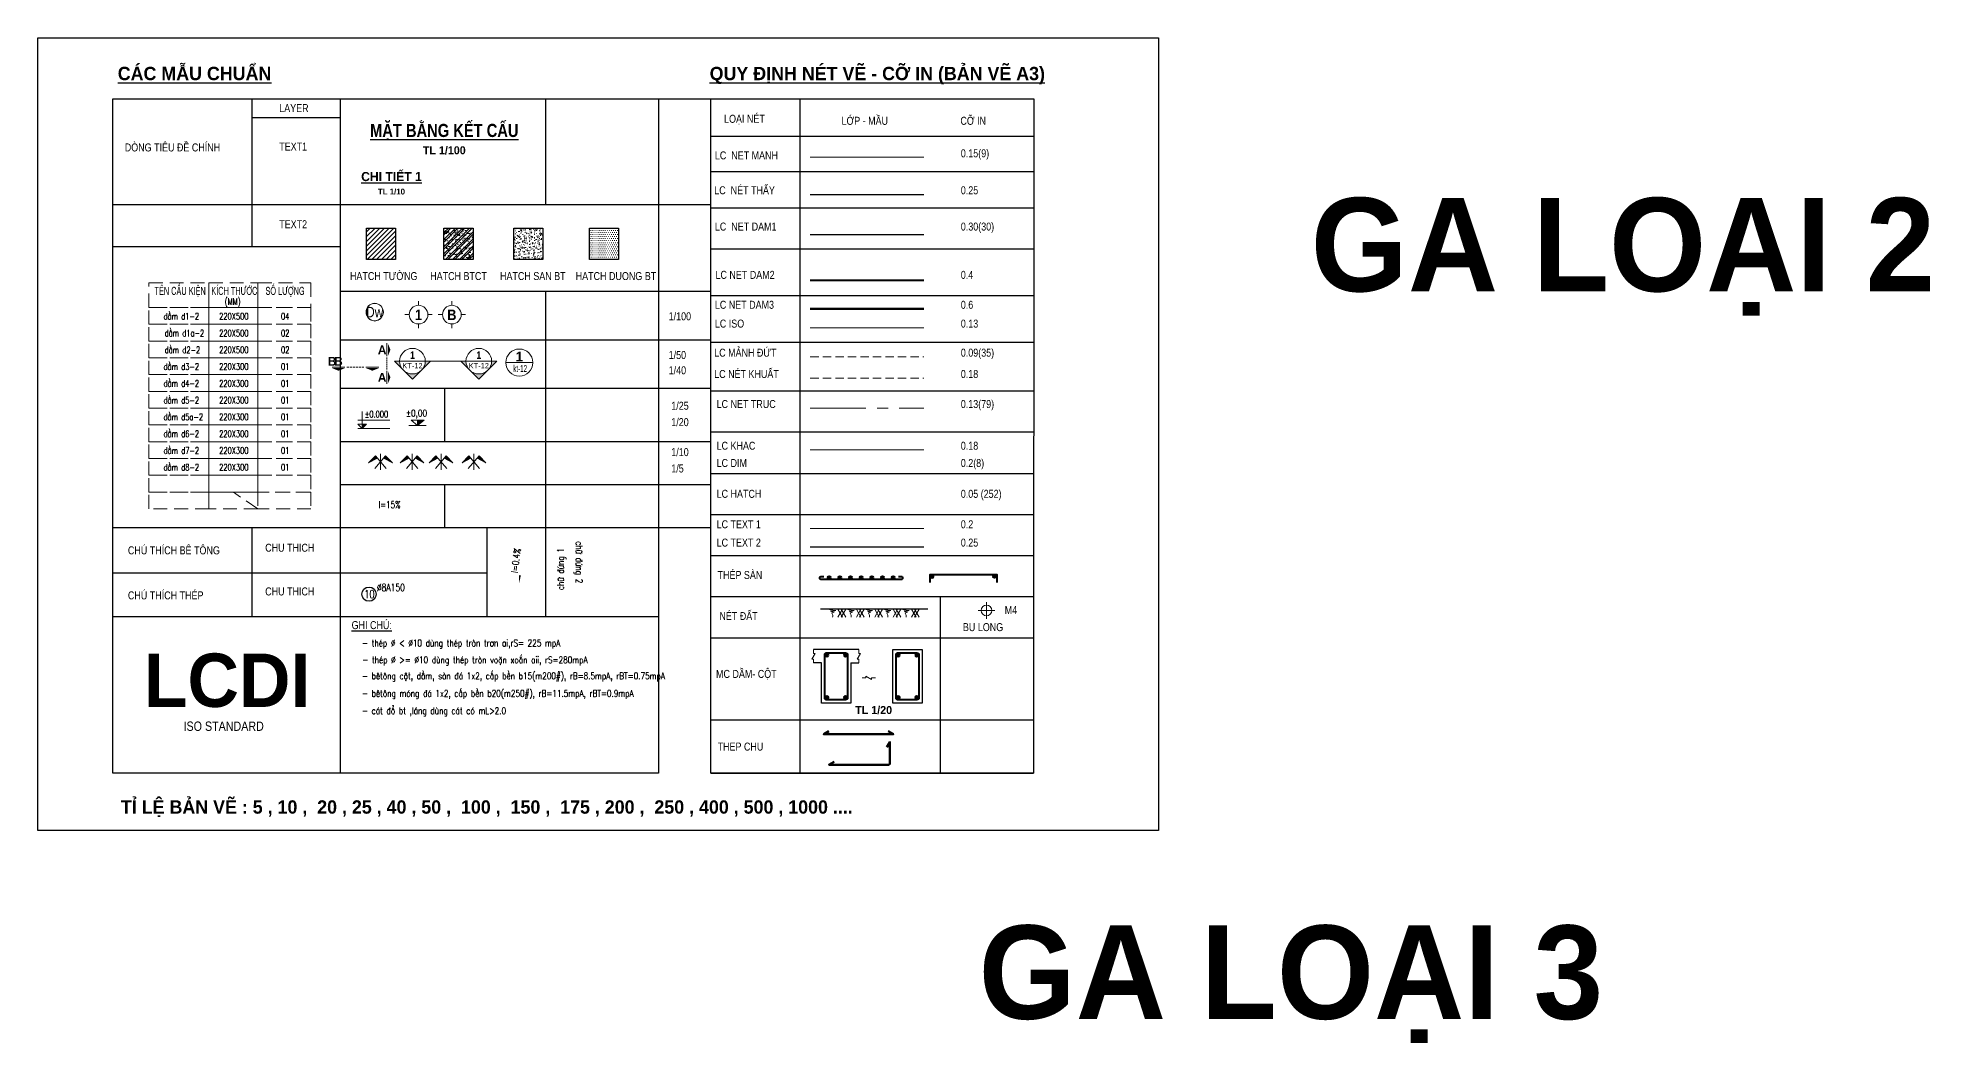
# Model space of a CAD drawing. Header units: inches. Extents: x -676 to 53517, y -16349 to 46516.
# Drawn here: x 7494 to 24517, y 15974 to 25015 of the extents above; entities that cross this region are included whole.
import ezdxf
from ezdxf.enums import TextEntityAlignment as Align

# ---------------------------------------------------------------- set-up
doc = ezdxf.new("R2010")
doc.units = ezdxf.units.IN
doc.header["$MEASUREMENT"] = 0
doc.set_wipeout_variables(frame=1)
for name, pattern in [('CENTERX2', [4, 2.5, -0.5, 0.5, -0.5]), ('DASHDOT', [1, 0.5, -0.25, 0, -0.25]), ('HIDDEN', [0.375, 0.25, -0.125])]:
    doc.linetypes.add(name, pattern=pattern)
for name, color, linetype, lineweight in [('2 - Text2', 2, 'Continuous', 20), ('KICHTHUOC', 167, 'Continuous', 15), ('LC Dim', 8, 'Continuous', 18), ('LC Hatch', 252, 'Continuous', 9), ('LC Hatch @ 1 (1)', 252, 'Continuous', 0), ('LC ISO', 153, 'Continuous', 13), ('LC Khac', 4, 'Continuous', 9), ('LC MANH DUT', 35, 'HIDDEN', 5), ('LC Net dam 1', 30, 'Continuous', 30), ('LC Net dam2', 6, 'Continuous', 40), ('LC Net dam3', 1, 'Continuous', 60), ('LC Net khuat', 4, 'HIDDEN', 13), ('LC Net manh', 9, 'Continuous', 5), ('LC Net thay', 7, 'Continuous', 25), ('LC Net truc', 79, 'DASHDOT', 13), ('LC Text1', 3, 'Continuous', 20), ('LC Text2', 7, 'Continuous', 25), ('TEXT', 7, 'Continuous', 20), ('v-KICHTHUOC', 8, 'Continuous', 18), ('v-TEXT', 7, 'Continuous', 20)]:
    doc.layers.add(name, color=color, linetype=linetype, lineweight=lineweight)
doc.styles.add('Arial', font='arial.ttf', dxfattribs={"width": 0.8})
doc.styles.add('Brief text', font='')
doc.styles.add('EG 1', font='')
doc.styles.add('General text 2', font='arial.ttf')
doc.styles.add('LC 1', font='')
doc.styles.add('LC 2', font='', dxfattribs={"width": 0.7})
doc.styles.add('LC 3', font='vnsimli.shx', dxfattribs={"width": 0.75})
doc.styles.add('LC3', font='', dxfattribs={"width": 0.8})
doc.styles.add('T1', font='Vnsimli.shx', dxfattribs={"width": 0.8})
doc.styles.add('T2', font='', dxfattribs={"width": 0.8})
doc.styles.add('text', font='hoatbif.shx', dxfattribs={"width": 0.7})
doc.styles.add('text1', font='', dxfattribs={"width": 0.7, "height": 300})
doc.styles.get('Brief text').set_extended_font_data('.VnHelvetInsH', bold=True)
doc.styles.get('EG 1').set_extended_font_data('.VnAvantH', bold=True)
doc.styles.get('LC 1').set_extended_font_data('.VnAvantH', bold=True)
doc.styles.get('LC 2').set_extended_font_data('.VnArial NarrowH')
doc.styles.get('LC3').set_extended_font_data('.VnArialH', bold=True)
doc.styles.get('T2').set_extended_font_data('.VnArialH')
doc.styles.get('text1').set_extended_font_data('.VnHelvetInsH', bold=True)

# ---------------------------------------------------------------- blocks, each defined once
blk = doc.blocks.new('DXicon')
at = {"layer": 'LC Hatch', "ltscale": 50}
for points in [[(-1.15, 4.39), (-1.9, 5.26), (-4.45, 2.69)], [(4.45, 2.69), (1.9, 5.26), (1.15, 4.39)]]:
    blk.add_hatch(color=252, dxfattribs=at).paths.add_polyline_path(points)
at = {"layer": 'LC Net manh', "color": 8, "ltscale": 50}
for p, q in [((-1.9, 5.26), (-4.45, 2.69)), ((-4.45, 2.69), (-1.15, 4.39)), ((-2.13, 0.57), (1.9, 5.26)), ((2.13, 0.57), (-1.9, 5.26)), ((0, 0.04), (0, 6.04)), ((4.45, 2.69), (1.15, 4.39)), ((1.9, 5.26), (4.45, 2.69))]:
    blk.add_line(p, q, dxfattribs=at)
blk = doc.blocks.new('thep tron 2')
at = {"layer": 'LC Net dam2'}
for p, q in [((-0.5, 0.5), (0.5, 0.5)), ((0.35, 0.85), (-0.35, 0.15)), ((-0.35, 0.85), (0.35, 0.15)), ((0, 1), (0, 0))]:
    blk.add_line(p, q, dxfattribs=at)
blk.add_circle((0, 0.5), 0.5, dxfattribs=at)
blk = doc.blocks.new('theptron1')
at = {"layer": 'LC Net dam3'}
for p, q in [((-0.5, 0), (0.5, 0)), ((-0.35, 0.35), (0.35, -0.35)), ((0.35, 0.35), (-0.35, -0.35)), ((0, 0.5), (0, -0.5))]:
    blk.add_line(p, q, dxfattribs=at)
blk.add_circle((0, 0), 0.5, dxfattribs=at)
blk = doc.blocks.new('mat dat')
at = {"layer": 'LC Net manh'}
for p, q in [((2, 0), (3.73, -3)), ((3.73, 0), (2, -3)), ((3.15, 0), (4.88, -3)), ((4.88, 0), (3.15, -3))]:
    blk.add_line(p, q, dxfattribs=at)
blk.add_spline([(0, 0), (-1.21, -0.12), (1.21, -0.52), (-0.75, -0.75), (0.58, -1.1), (-0.23, -1.33), (0.06, -2.19), (0, -3)], degree=3, dxfattribs=at)
blk = doc.blocks.new('TTRUC')
at = {"layer": 'LC ISO'}
for p, q in [((-6.9, 0), (-10.1, 0)), ((0, 6.9), (0, 10.1)), ((6.9, 0), (10.1, 0)), ((0, -6.9), (0, -10.1))]:
    blk.add_line(p, q, dxfattribs=at)
at = {"layer": 'LC Net manh'}
blk.add_circle((0, 0), 6.95, dxfattribs=at)
blk = doc.blocks.new('TIEUDE1')
at = {"layer": '2 - Text2', "color": 7, "style": 'EG 1'}
blk.add_attdef('TIªU§Ò', text='', height=5, dxfattribs=at).set_placement((0, 0), align=Align.BOTTOM_CENTER)
blk.add_attdef('TL', text='', height=3, dxfattribs=at).set_placement((0, -2), align=Align.TOP_CENTER)
blk = doc.blocks.new('TIEUDE2')
at = {"layer": 'LC Text2', "color": 7, "style": 'LC 1'}
blk.add_attdef('%%UTIªU§Ò', text='', height=3.5, dxfattribs=at).set_placement((0, 0), align=Align.BOTTOM_CENTER)
blk.add_attdef('TL', text='', height=2.2, dxfattribs=at).set_placement((0, -1.8), align=Align.TOP_CENTER)
blk = doc.blocks.new('trich CT')
at = {"layer": 'LC ISO'}
blk.add_line((-500, 0), (500, 0), dxfattribs=at)
blk.add_circle((0, 0), 500, dxfattribs=at)
at = {"layer": 'LC Text1', "style": 'text1'}
blk.add_attdef('T', text='', height=350, dxfattribs=at).set_placement((0, 223), align=Align.MIDDLE_CENTER)
at = {"layer": 'LC Text1', "linetype": 'ByBlock', "style": 'text', "width": 0.7}
blk.add_attdef('KT', text='', height=250, dxfattribs=at).set_placement((0, -217), align=Align.MIDDLE_CENTER)
blk = doc.blocks.new('*U85')
at = {"layer": 'LC ISO'}
h = blk.add_hatch(color=256, dxfattribs=at)
h.paths.add_polyline_path([(0, -8.49), (4.24, -4.24, -0.198912), (0, -6, -0.198912), (-4.24, -4.24)])
h.paths.add_polyline_path([(8.49, 0), (6, 0, -0.198912), (4.24, -4.24)])
h.paths.add_polyline_path([(-4.24, -4.24, -0.198912), (-6, 0), (-8.49, 0)])
h = blk.add_hatch(color=256, dxfattribs=at)
h.paths.add_polyline_path([(31.08, -8.49), (35.32, -4.24, -0.198912), (31.08, -6, -0.198912), (26.84, -4.24)])
h.paths.add_polyline_path([(39.57, 0), (37.08, 0, -0.198912), (35.32, -4.24)])
h.paths.add_polyline_path([(26.84, -4.24, -0.198912), (25.08, 0), (22.59, 0)])
for p, q in [((-6, 0), (6, 0)), ((25.08, 0), (37.08, 0))]:
    blk.add_line(p, q, dxfattribs=at)
for points in [[(6, 0), (8.49, 0), (0, -8.49), (-8.49, 0), (-6, 0)], [(37.08, 0), (39.57, 0), (31.08, -8.49), (22.59, 0), (25.08, 0)]]:
    blk.add_lwpolyline(points, dxfattribs=at)
for centre in [(0, 0), (31.08, 0)]:
    blk.add_circle(centre, 6, dxfattribs=at)
at = {"layer": 'LC MANH DUT', "linetype": 'HIDDEN', "ltscale": 300}
blk.add_line((6, 0), (25.08, 0), dxfattribs=at)
at = {"layer": 'LC Text1', "style": 'Brief text', "width": 0.8, "flags": 8}
for tag, p in [('VIEW-NUMBER2', (0, 52)), ('VIEW-NUMBER1', (0, 0))]:
    blk.add_attdef(tag, text='', height=3.5, dxfattribs=at).set_placement(p, align=Align.BOTTOM_CENTER)
at = {"layer": 'LC Text1', "style": 'Arial', "width": 0.8, "flags": 8}
for tag, p in [('SHEET-NUMBER2', (0, 51.13)), ('SHEET-NUMBER1', (0, -0.87))]:
    blk.add_attdef(tag, text='', height=2.5, dxfattribs=at).set_placement(p, align=Align.TOP_CENTER)
blk = doc.blocks.new('Caodo1')
at = {"layer": 'LC Text1'}
blk.add_hatch(color=4, dxfattribs=at).paths.add_polyline_path([(0, 200), (0, 0), (243, 200)])
at = {"layer": 'LC Text1', "color": 4}
for p, q in [((324, 0), (-324, 0)), ((0, 0), (0, 200))]:
    blk.add_line(p, q, dxfattribs=at)
blk.add_lwpolyline([(-243, 200), (243, 200), (0, 0), (0, 0)], close=True, dxfattribs=at)
at = {"layer": 'LC Text1', "color": 4, "style": 'T1', "width": 0.8}
blk.add_attdef('%%P0,00', text='', height=250, dxfattribs=at).set_placement((-39, 460), align=Align.MIDDLE_CENTER)
blk = doc.blocks.new('bu lon')
at = {"layer": 'LC Khac', "color": 9}
for p, q in [((0.79, 0), (-0.79, 0)), ((0, -0.79), (0, 0.79))]:
    blk.add_line(p, q, dxfattribs=at)
at = {"layer": 'LC Khac', "color": 7}
blk.add_circle((0, 0), 0.5, dxfattribs=at)
blk = doc.blocks.new('MM')
at = {"layer": 'LC Khac', "xscale": 2.289702860291335, "yscale": 2.289702860291335, "zscale": 2.289702860291335}
blk.add_blockref('bu lon', (0, 0), dxfattribs=at)
blk = doc.blocks.new('CT')
at = {"layer": 'LC Khac'}
blk.add_hatch(color=252, dxfattribs=at).paths.add_polyline_path([(3.25, 1.6), (1.64, 1.6), (1.64, 0)])
at = {"layer": 'LC Khac', "color": 9, "ltscale": 50}
for p, q in [((12.09, 0), (0, 0)), ((0.05, 3.14), (12, 3.14))]:
    blk.add_line(p, q, dxfattribs=at)
for points in [[(1.64, 0), (0.03, 1.6), (1.64, 1.6)], [(1.64, 6.43), (1.64, 0)], [(1.64, 0), (3.25, 1.6), (1.64, 1.6)]]:
    blk.add_lwpolyline(points, dxfattribs=at)
at = {"layer": 'LC Khac', "color": 3, "style": 'LC 3', "width": 0.75}
blk.add_attdef('CT', (1.91, 3.5), '', height=2.2, dxfattribs=at)
blk = doc.blocks.new('*U66')
at = {"layer": 'Defpoints'}
blk.add_lwpolyline([(0, 4.25), (-2.5, 3.44), (-4.04, 1.31), (-4.04, -1.31), (-2.5, -3.44), (0, -4.25), (2.5, -3.44), (4.04, -1.31), (4.04, 1.31), (2.5, 3.44)], close=True, dxfattribs=at)
at = {"layer": 'LC Text1', "style": 'General text 2', "width": 0.8, "flags": 8}
blk.add_attdef('SYMBOL', text='', height=5.2, dxfattribs=at).set_placement((0, 0), align=Align.MIDDLE_CENTER)
blk.add_wipeout([(0, 4.25), (-2.5, 3.44), (-4.04, 1.31), (-4.04, -1.31), (-2.5, -3.44), (0, -4.25), (2.5, -3.44), (4.04, -1.31), (4.04, 1.31), (2.5, 3.44)]).dxf.layer = 'LC Net manh'
at = {"layer": 'LC ISO'}
blk.add_circle((0, 0), 4.25, dxfattribs=at)
blk = doc.blocks.new('matcatdoc')
at = {"layer": 'LC Khac', "color": 1, "ltscale": 2}
for p, q in [((0, 485), (0, 0)), ((0, -550), (0, -1036))]:
    blk.add_line(p, q, dxfattribs=at)
for points in [[(134, 243, 0, 471, 0), (37, 243, 275, 275, 0)], [(134, -793, 0, 471, 0), (37, -793, 275, 275, 0)]]:
    blk.add_lwpolyline(points, format="xyseb", dxfattribs=at)
at = {"layer": 'LC MANH DUT', "ltscale": 200}
blk.add_line((0, -49), (0, -506), dxfattribs=at)
at = {"ltscale": 2, "style": 'LC 1'}
for p in [(-179, 243), (-179, -793)]:
    blk.add_attdef('LC', text='', height=330, dxfattribs=at).set_placement(p, align=Align.MIDDLE_CENTER)
blk = doc.blocks.new('*U84')
at = {"layer": 'LC Khac', "color": 1, "ltscale": 2}
for p, q in [((0, 0), (-485, 0)), ((1271, 0), (785, 0))]:
    blk.add_line(p, q, dxfattribs=at)
for points in [[(-243, -134, 0, 471, 0), (-243, -37, 275, 275, 0)], [(1028, -134, 0, 471, 0), (1028, -37, 275, 275, 0)]]:
    blk.add_lwpolyline(points, format="xyseb", dxfattribs=at)
at = {"layer": 'LC MANH DUT', "ltscale": 300}
blk.add_line((66, 0), (732, 0), dxfattribs=at)
at = {"ltscale": 2, "style": 'LC 1'}
for p in [(-243, 222), (1028, 222)]:
    blk.add_attdef('LC', text='', height=330, dxfattribs=at).set_placement(p, align=Align.MIDDLE_CENTER)
blk = doc.blocks.new('DODOC1')
at = {"layer": 'KICHTHUOC'}
blk.add_lwpolyline([(-630, 0, 0, 0, 0), (762, 0, 0, 66.7, 0), (443, 0, 66.7, 66.7, 0)], format="xyseb", dxfattribs=at)
at = {"layer": 'TEXT', "style": 'T1', "width": 0.8}
blk.add_attdef('DOC', text='', height=250, dxfattribs=at).set_placement((-79, 226), align=Align.MIDDLE_CENTER)

msp = doc.modelspace()

# ---------------------------------------------------------------- hatches: boundary and pattern name
at = {"layer": 'LC Hatch', "ltscale": 3}
h = msp.add_hatch(dxfattribs=at)
h.set_pattern_fill('AR-CONC', color=256, scale=8.438942, angle=-0.00078)
h.set_pattern_definition([(49.99922, (21192.043, 3679.25), (60.5291, -5.29644), [6.3292, -69.62127]), (354.9992, (21192.04, 3679.25), (-11.70828, 63.47722), [5.06336, -55.69701]), (100.45062, (21197.087, 3678.81), (48.82086, 58.18073), [5.379, -59.16897]), (46.1834, (21192.04, 3696.13), (90.06366, -13.96928), [9.4938, -104.4319]), (96.6348, (21199.55, 3694.965), (78.87676, 82.20416), [8.0685, -88.75345]), (351.1834, (21192.04, 3696.13), (78.8767, 82.20422), [7.59505, -83.54552]), (20.99922, (21200.48, 3691.91), (50.37217, -33.97746), [6.3292, -69.62127]), (325.9992, (21200.48, 3691.91), (20.53408, 61.1947), [5.06336, -55.69701]), (71.45062, (21204.68, 3689.08), (70.90627, 27.21719), [5.379, -59.16897]), (37.49922, (21192.043, 3679.252), (1.026547, 28.092704), [0, -55.0219, 0, -56.54091, 0, -55.90799]), (7.49922, (21192.043, 3679.252), (22.20074, 33.28387), [0, -32.236757, 0, -53.75606, 0, -21.30833]), (327.49922, (21173.224, 3679.252), (45.048938, -1.904009), [0, -21.097354, 0, -65.823745, 0, -87.343046]), (317.49922, (21164.785, 3679.25), (49.214856, 8.44713), [0, -27.42656, 0, -43.71372, 0, -62.02622])])
h.paths.add_polyline_path([(12036.8, 23304.5), (11775.2, 23304.5), (11775.2, 23021.9), (12036.8, 23021.9)])
h = msp.add_hatch(dxfattribs=at)
h.set_pattern_fill('DOTS', color=256, scale=295.362957, angle=-0.00078)
h.set_pattern_definition([(359.99922, (21237.157, 3679.251), (9.230345, 18.460059), [0, -18.460185])])
h.paths.add_polyline_path([(12717.6, 23304.5), (12456, 23304.5), (12456, 23021.9), (12717.6, 23021.9)])
at = {"layer": 'LC Hatch @ 1 (1)', "ltscale": 2}
h = msp.add_hatch(dxfattribs=at)
h.set_pattern_fill('ANSI31', color=256, scale=240.0035, angle=-0.00078)
h.set_pattern_definition([(44.99922, (21237.157, 3679.25), (-21.213223, 21.213803), [])])
h.paths.add_polyline_path([(10712, 23022), (10712, 23304.5), (10450.4, 23304.5), (10450.4, 23022)])
h = msp.add_hatch(dxfattribs=at)
h.set_pattern_fill('BTCT', color=256, scale=12, angle=-0.00078)
h.set_pattern_definition([(49.9992, (10569.86, 37960.13), (86.07112, -7.53143), [9, -99]), (354.9992, (10569.86, 37960.13), (-16.6489, 90.2633), [7.2, -79.2]), (100.4506, (10577.03, 37959.5), (69.42226, 82.7318), [7.6488, -84.13705]), (46.1834, (10569.86, 37984.13), (128.06866, -19.864), [13.5, -148.5]), (96.6348, (10580.53, 37982.47), (112.1611, 116.8926), [11.4732, -126.2056]), (351.1834, (10569.86, 37984.13), (112.161, 116.8927), [10.8, -118.8]), (20.9992, (10581.86, 37978.13), (71.6282, -48.31525), [9, -99]), (325.9992, (10581.86, 37978.13), (29.19903, 87.0176), [7.2, -79.2]), (71.4506, (10587.83, 37974.1), (100.82725, 38.7023), [7.6488, -84.13705]), (37.49922, (10569.86, 37960.13), (1.45973, 39.94724), [0, -78.24, 0, -80.4, 0, -79.5]), (7.4992, (10569.86, 37960.13), (31.56899, 47.32897), [0, -45.84, 0, -76.44, 0, -30.3]), (327.49922, (10543.1, 37960.13), (64.058656, -2.70746), [0, -30, 0, -93.6, 0, -124.2]), (317.4992, (10531.1, 37960.13), (69.9825, 12.01164), [0, -39, 0, -62.16, 0, -88.2]), (44.9992, (10569.86, 37960.13), (-31.81937, 31.82024), []), (44.9992, (10591.073, 37960.13), (-31.81937, 31.82024), [])])
h.paths.add_polyline_path([(11408.8, 23304.5), (11147.2, 23304.5), (11147.2, 23022), (11408.8, 23022)])

# ---------------------------------------------------------------- linework, layer by layer
at = {"layer": 'Defpoints', "ltscale": 0.2, "elevation": 0}
msp.add_lwpolyline([(7493.9, 25015.5), (17573.9, 25015.3), (17573.8, 17887.3), (7493.8, 17887.5)], close=True, dxfattribs=at)
at = {"layer": 'LC ISO', "ltscale": 0.5}
msp.add_line((14443.1, 22407.7, 0), (15463.6, 22407.7, 0), dxfattribs=at)
at = {"layer": 'LC Khac', "ltscale": 0.5}
msp.add_line((14443.1, 21309.2, 0), (15463.6, 21309.2, 0), dxfattribs=at)
at = {"layer": 'LC MANH DUT', "ltscale": 300}
msp.add_line((14443.1, 22146.1, 0), (15463.6, 22146.1, 0), dxfattribs=at)
at = {"layer": 'LC Net dam 1'}
msp.add_line((14443.1, 23246.4, 0), (15463.6, 23246.4, 0), dxfattribs=at)
at = {"layer": 'LC Net dam2', "ltscale": 5}
msp.add_line((15463.6, 22833.5, 0), (14443.1, 22833.5, 0), dxfattribs=at)
at = {"layer": 'LC Net dam2', "elevation": 0}
msp.add_lwpolyline([(15236, 20171.6), (15260, 20171.6, -0.4142136), (15273.6, 20157.9), (15273.6, 20156.4, -0.4142136), (15260, 20142.8), (14900.6, 20142.8), (14541.3, 20142.8, -0.4142136), (14527.7, 20156.4), (14527.7, 20157.9, -0.4142136), (14541.3, 20171.6), (14565.3, 20171.6)], format="xyb", dxfattribs=at)
msp.add_lwpolyline([(15519.7, 20117.8), (15519.7, 20189.8), (16119.7, 20189.8), (16119.7, 20117.8)], dxfattribs=at)
for points in [[(14573.3, 19075.2), (14573.3, 19471.2, -0.4142136), (14585.3, 19483.2), (14765.3, 19483.2, -0.4142136), (14777.3, 19471.2), (14777.3, 19075.2, -0.4142136), (14765.3, 19063.2), (14585.3, 19063.2, -0.4142136)], [(15214.6, 19075.2), (15214.6, 19471.2, -0.4142136), (15226.6, 19483.2), (15406.6, 19483.2, -0.4142136), (15418.6, 19471.2), (15418.6, 19075.2, -0.4142136), (15406.6, 19063.2), (15226.6, 19063.2, -0.4142136)]]:
    msp.add_lwpolyline(points, format="xyb", close=True, dxfattribs=at)
at = {"layer": 'LC Net dam3', "ltscale": 0.5}
msp.add_line((14443.1, 22576.9, 0), (15463.6, 22576.9, 0), dxfattribs=at)
at = {"layer": 'LC Net dam3', "ltscale": 5, "elevation": 0}
msp.add_lwpolyline([(14610.3, 18779.9), (14563.5, 18752.9), (15191.1, 18752.9), (15144.4, 18779.9)], dxfattribs=at)
at = {"layer": 'LC Net dam3', "elevation": 0}
msp.add_lwpolyline([(15131.6, 18634.6), (15158.6, 18681.4), (15158.6, 18489.8, -0.4142136), (15146.6, 18477.8), (14609.6, 18477.8), (14656.3, 18504.8)], format="xyb", dxfattribs=at)
at = {"layer": 'LC Net khuat', "ltscale": 300}
msp.add_line((14443.1, 21954.4, 0), (15463.6, 21954.3, 0), dxfattribs=at)
at = {"layer": 'LC Net manh'}
msp.add_line((14443.1, 23942.6, 0), (15463.6, 23942.5, 0), dxfattribs=at)
at = {"layer": 'LC Net manh', "elevation": 0}
for points in [[(14471.3, 19393.2), (14471.3, 19427.6), (14457.5, 19427.6), (14485.1, 19478.8), (14471.3, 19478.8), (14471.3, 19513.2)], [(14879.3, 19393.2), (14879.3, 19427.6), (14865.5, 19427.6), (14893.1, 19478.8), (14879.3, 19478.8), (14879.3, 19513.2)], [(14908.2, 19259.8), (14942.6, 19259.8), (14942.6, 19273.6), (14993.8, 19246), (14993.8, 19259.8), (15028.2, 19259.8)]]:
    msp.add_lwpolyline(points, dxfattribs=at)
at = {"layer": 'LC Net thay'}
for p, q in [((9419.5, 24467.2, 0), (9419.5, 23140.3, 0)), ((10214.7, 24467.1, 0), (10214.6, 18403.1, 0)), ((12060.4, 24467.1, 0), (12060.4, 23516.1, 0)), ((13075.9, 24467.1, 0), (13549, 24467.1, 0)), ((14348.1, 24467.1), (14348, 18403)), ((10214.7, 24296.7, 0), (9419.5, 24296.7, 0)), ((13549, 24130.8, 0), (16452.3, 24130.7, 0)), ((13549, 23813.2, 0), (16452.3, 23813.2, 0)), ((8167, 23516.1, 0), (12060.4, 23516.1, 0)), ((8167, 23516.1, 0), (13549, 23516.1, 0)), ((14443.1, 23606.8, 0), (15463.6, 23606.8, 0)), ((13549, 23487.9, 0), (16452.3, 23487.8, 0)), ((8167, 23140.3, 0), (10214.7, 23140.2, 0)), ((13549, 23117, 0), (16452.2, 23117, 0)), ((10214.7, 22736.7, 0), (13549, 22736.7, 0)), ((12060.3, 22736.7, 0), (12060.3, 19812, 0)), ((13549, 22697.2, 0), (16452.2, 22697.1, 0)), ((10214.7, 22300.6, 0), (13549, 22300.5, 0)), ((13549, 22277.3, 0), (16452.2, 22277.3, 0)), ((10214.7, 21864.4, 0), (13549, 21864.3, 0)), ((11152.5, 21864.4, 0), (11152.5, 21386.4, 0)), ((13549, 21841.2, 0), (16452.2, 21841.1, 0)), ((13549, 21472.1, 0), (16452.2, 21472.1, 0)), ((10214.7, 21386.4, 0), (13549, 21386.4, 0)), ((10214.7, 20997.6, 0), (12060.3, 20997.6, 0)), ((10214.7, 20997.6, 0), (13549, 20997.6, 0)), ((11152.5, 20997.6, 0), (11152.5, 20611, 0)), ((13549, 21097, 0), (16452.2, 21096.9, 0)), ((8167, 20611, 0), (13549, 20610.9, 0)), ((9419.4, 20611, 0), (9419.4, 19812, 0)), ((11534.9, 19812, 0), (11534.9, 20610.9, 0)), ((13549, 20727.9, 0), (16452.2, 20727.9, 0)), ((14443.1, 20438.2, 0), (15463.6, 20438.2, 0)), ((13549, 20358.9, 0), (16452.2, 20358.8, 0)), ((8167, 20205.1, 0), (11534.9, 20205.1, 0)), ((13549, 19989.8, 0), (16452.2, 19989.8, 0)), ((15611.2, 19989.8, 0), (15611.1, 18403, 0)), ((8167, 19812.1, 0), (13075.9, 19812, 0)), ((8167, 19812.1, 0), (13075.9, 19812, 0)), ((15499.4, 19876.3, 0), (14534.6, 19876.3, 0)), ((13548.9, 19620.8, 0), (16452.2, 19620.7, 0)), ((14879.3, 19513.2, 0), (14471.3, 19513.2, 0)), ((14543.3, 19393.2, 0), (14471.3, 19393.2, 0)), ((14807.3, 19393.2, 0), (14879.3, 19393.2, 0)), ((13548.9, 18882.7, 0), (16452.2, 18882.6, 0)), ((13548.9, 18403, 0), (16452.2, 18403, 0))]:
    msp.add_line(p, q, dxfattribs=at)
at = {"layer": 'LC Net thay', "elevation": 0}
for points in [[(8167.1, 24467.2), (13075.9, 24467.1), (13075.8, 18403), (8167, 18403.1)], [(13549, 24467.1), (16452.3, 24467.1), (16452.2, 18403), (13548.9, 18403)], [(15184.6, 19513.2), (15448.6, 19513.2), (15448.6, 19033.2), (15184.6, 19033.2)]]:
    msp.add_lwpolyline(points, close=True, dxfattribs=at)
msp.add_lwpolyline([(14807.3, 19393.2), (14807.3, 19033.2), (14543.3, 19033.2), (14543.3, 19393.2)], dxfattribs=at)
at = {"layer": 'LC Net truc', "linetype": 'CENTERX2', "ltscale": 200}
msp.add_line((14443.1, 21684.4, 0), (15463.6, 21684.4, 0), dxfattribs=at)
at = {"layer": 'LC Text1'}
msp.add_line((14443.1, 20602.8, 0), (15463.6, 20602.8, 0), dxfattribs=at)
at = {"layer": 'LC Text2', "ltscale": 2, "elevation": 0}
for points in [[(10450.4, 23304.5), (10712, 23304.5), (10712, 23022), (10450.4, 23022)], [(11147.2, 23304.5), (11408.8, 23304.5), (11408.8, 23022), (11147.2, 23022)], [(11775.2, 23304.5), (12036.8, 23304.5), (12036.8, 23021.9), (11775.2, 23021.9)], [(12456, 23304.5), (12717.6, 23304.5), (12717.6, 23021.9), (12456, 23021.9)]]:
    msp.add_lwpolyline(points, close=True, dxfattribs=at)
at = {"layer": 'LC Text2', "ltscale": 100}
msp.add_circle((10472.9, 20012.1, 0), 64.2, dxfattribs=at)

# ---------------------------------------------------------------- block references
at = {"layer": 'LC Dim'}
for p, xscale, yscale, zscale, rotation in [((14592.5, 19464, 0), 24.00000017379419, 24.00000017379419, 24.00000017379419, 359.999216292062), ((14758.1, 19464, 0), -24.00000017379419, 24.00000017379415, 24.00000017379415, 359.999216292062), ((15233.8, 19464, 0), 24.00000017379419, 24.00000017379419, 24.00000017379419, 359.999216292062), ((15399.4, 19464, 0), -24.00000017379419, 24.00000017379415, 24.00000017379415, 359.999216292062), ((14592.5, 19082.4, 0), -24.00000017379416, 24.00000017379415, 24.00000017379415, 179.9992162950231), ((14758.1, 19082.4, 0), 24.00000017379416, 24.00000017379416, 24.00000017379416, 179.9992162950232), ((15233.8, 19082.4, 0), -24.00000017379416, 24.00000017379415, 24.00000017379415, 179.9992162950231), ((15399.4, 19082.4, 0), 24.00000017379416, 24.00000017379416, 24.00000017379416, 179.9992162950232)]:
    msp.add_blockref('theptron1', p, dxfattribs=dict(at, xscale=xscale, yscale=yscale, zscale=zscale, rotation=rotation))
at = {"layer": 'LC Hatch', "xscale": 24.00000017379419, "yscale": 24.00000017379419, "zscale": 24.00000017379419, "rotation": 359.999216292062}
for p in [(10576.1, 21129.3, 0), (10860.4, 21129.3, 0), (11120.9, 21129.3, 0), (11417, 21129.2, 0)]:
    msp.add_blockref('DXicon', p, dxfattribs=at)
at = {"layer": 'LC ISO', "xscale": 12.09413043981918, "yscale": 12.09413043981918, "zscale": 12.09413043981918, "rotation": 359.999216292062}
for p in [(10918.5, 22526, 0), (11218.5, 22526, 0)]:
    msp.add_blockref('TTRUC', p, dxfattribs=at)
at = {"layer": 'LC ISO'}
ref = msp.add_blockref('*U85', (10863.9, 22107.6, 0), dxfattribs=dict(at, xscale=19.20000013904132, yscale=19.20000013904132, zscale=19.20000013904132, rotation=359.999216292062))
ref.add_attrib('VIEW-NUMBER1', '1', dxfattribs={"layer": 'LC Text1', "height": 67.2, "rotation": 359.99922, "style": 'Brief text', "width": 0.8}).set_placement((10863.9, 22107.6, 0), align=Align.BOTTOM_CENTER)
ref.add_attrib('SHEET-NUMBER1', 'KT-12', dxfattribs={"layer": 'LC Text1', "height": 48, "rotation": 359.99922, "style": 'Arial', "width": 0.8}).set_placement((10863.9, 22090.8, 0), align=Align.TOP_CENTER)
ref.add_attrib('VIEW-NUMBER2', '1', dxfattribs={"layer": 'LC Text1', "height": 67.2, "rotation": 359.99922, "style": 'Brief text', "width": 0.8}).set_placement((11460.7, 22107.6, 0), align=Align.BOTTOM_CENTER)
ref.add_attrib('SHEET-NUMBER2', 'KT-12', dxfattribs={"layer": 'LC Text1', "height": 48, "rotation": 359.99922, "style": 'Arial', "width": 0.8}).set_placement((11460.7, 22090.8, 0), align=Align.TOP_CENTER)
ref = msp.add_blockref('trich CT', (11825.3, 22094.8, 0), dxfattribs=dict(at, xscale=0.2443885731984481, yscale=0.2443885731984481, zscale=0.2443885731984481, rotation=359.999216292062))
ref.add_attrib('T', '1', dxfattribs={"layer": 'LC Text2', "height": 85.5, "rotation": 359.99922, "style": 'text1'}).set_placement((11825.3, 22149.2, 0), align=Align.MIDDLE_CENTER)
ref.add_attrib('KT', ' kt-12', dxfattribs={"layer": 'LC Text2', "linetype": 'ByBlock', "height": 61.1, "rotation": 359.99922, "style": 'text', "width": 0.55}).set_placement((11825.3, 22041.7, 0), align=Align.MIDDLE_CENTER)
at = {"layer": 'LC Khac', "xscale": 24.00000017379419, "yscale": 24.00000017379419, "zscale": 24.00000017379419, "rotation": 359.999216292062}
for p in [(14643.9, 19876.3, 0), (14809, 19876.3, 0), (14974.1, 19876.3, 0), (15139.1, 19876.3, 0), (15304.2, 19876.3, 0)]:
    msp.add_blockref('mat dat', p, dxfattribs=at)
at = {"layer": 'LC MANH DUT', "xscale": 41.92683791420279, "yscale": 41.92683791420279, "zscale": 41.92683791420279, "rotation": 359.999216292062}
msp.add_blockref('MM', (16027.9, 19865.8, 0), dxfattribs=at)
at = {"layer": 'LC Net dam2'}
for p, xscale, yscale, zscale, rotation in [((14612.1, 20150, 0), 24.00000017379419, 24.00000017379419, 24.00000017379419, 359.999216292062), ((14708.1, 20150, 0), 24.00000017379419, 24.00000017379419, 24.00000017379419, 359.999216292062), ((14804.1, 20150, 0), 24.00000017379419, 24.00000017379419, 24.00000017379419, 359.999216292062), ((14900.1, 20150, 0), 24.00000017379419, 24.00000017379419, 24.00000017379419, 359.999216292062), ((14996.1, 20150, 0), 24.00000017379419, 24.00000017379419, 24.00000017379419, 359.999216292062), ((15092.1, 20150, 0), 24.00000017379419, 24.00000017379419, 24.00000017379419, 359.999216292062), ((15188.1, 20150, 0), 24.00000017379419, 24.00000017379419, 24.00000017379419, 359.999216292062), ((15538.9, 20182.6, 0), -24.00000017379416, 24.00000017379415, 24.00000017379415, 179.9992162950231), ((16100.5, 20182.6, 0), 24.00000017379416, 24.00000017379416, 24.00000017379416, 179.9992162950232)]:
    msp.add_blockref('thep tron 2', p, dxfattribs=dict(at, xscale=xscale, yscale=yscale, zscale=zscale, rotation=rotation))
at = {"layer": 'LC Net manh'}
ref = msp.add_blockref('*U84', (10256.7, 22053.7, 0), dxfattribs=dict(at, xscale=0.2400000017380171, yscale=0.2400000017380171, zscale=0.2400000017380171, rotation=359.999216292062))
ref.add_attrib('LC', 'B', dxfattribs={"layer": '0', "ltscale": 2, "height": 79.2, "rotation": 359.99922, "style": 'LC 1'}).set_placement((10141.6, 22107, 0), align=Align.MIDDLE_CENTER)
ref.add_attrib('LC', 'B', dxfattribs={"layer": '0', "ltscale": 2, "height": 79.2, "rotation": 359.99922, "style": 'LC 1'}).set_placement((10198.4, 22107, 0), align=Align.MIDDLE_CENTER)
ref = msp.add_blockref('matcatdoc', (10633.8, 22152, 0), dxfattribs=dict(at, xscale=0.2400000017380171, yscale=0.2400000017380171, zscale=0.2400000017380171, rotation=359.999216292062))
ref.add_attrib('LC', 'A', dxfattribs={"layer": '0', "ltscale": 2, "height": 79.2, "rotation": 359.99922, "style": 'LC 1'}).set_placement((10590.9, 21961.7, 0), align=Align.MIDDLE_CENTER)
ref.add_attrib('LC', 'A', dxfattribs={"layer": '0', "ltscale": 2, "height": 79.2, "rotation": 359.99922, "style": 'LC 1'}).set_placement((10590.9, 22210.2, 0), align=Align.MIDDLE_CENTER)
at = {"layer": 'LC Text1'}
ref = msp.add_blockref('CT', (10371.1, 21502, 0), dxfattribs=dict(at, xscale=24.00000017379419, yscale=24.00000017379419, zscale=24.00000017379419, rotation=359.999216292062))
ref.add_attrib('CT', '%%P0.000', (10434.5, 21601.3, 0), dxfattribs={"color": 3, "height": 59.52, "rotation": 359.99922, "style": 'LC 3', "width": 0.7})
ref = msp.add_blockref('Caodo1', (10909.9, 21530.2, 0), dxfattribs=dict(at, xscale=0.2400000017380171, yscale=0.2400000017380171, zscale=0.2400000017380171, rotation=359.999216292062))
ref.add_attrib('%%P0,00', '%%p0,00', dxfattribs={"layer": 'LC Text2', "height": 60, "rotation": 359.99922, "style": 'T1', "width": 0.8}).set_placement((10900.5, 21640.5, 0), align=Align.MIDDLE_CENTER)
at = {"layer": 'LC Text2'}
ref = msp.add_blockref('TIEUDE1', (11150.2, 24088.2, 0), dxfattribs=dict(at, xscale=24.00000017379419, yscale=24.00000017379419, zscale=24.00000017379419, rotation=359.999216292062))
ref.add_attrib('TIªU§Ò', '%%UmÆt b»ng kÕt cÊu', dxfattribs={"color": 7, "height": 118.186, "rotation": 359.99922, "style": 'LC3', "width": 0.8}).set_placement((11150.2, 24088.2, 0), align=Align.BOTTOM_CENTER)
ref.add_attrib('TL', 'TL 1/100', dxfattribs={"color": 7, "height": 72, "rotation": 359.99922, "style": 'LC 1'}).set_placement((11150.2, 24040.2, 0), align=Align.TOP_CENTER)
ref = msp.add_blockref('TIEUDE2', (10675, 23702.7, 0), dxfattribs=dict(at, xscale=24.00000017379419, yscale=24.00000017379419, zscale=24.00000017379419, rotation=359.999216292062))
ref.add_attrib('%%UTIªU§Ò', '%%Uchi tiÕt 1', dxfattribs={"color": 7, "height": 81.508, "rotation": 359.99922, "style": 'LC 1'}).set_placement((10675, 23702.7, 0), align=Align.BOTTOM_CENTER)
ref.add_attrib('TL', 'TL 1/10', dxfattribs={"color": 7, "height": 52.8, "rotation": 359.99922, "style": 'LC 1'}).set_placement((10675, 23659.5, 0), align=Align.TOP_CENTER)
at = {"layer": 'v-KICHTHUOC'}
ref = msp.add_blockref('DODOC1', (11845.9, 20287.4, 0), dxfattribs=dict(at, xscale=-0.2400034997844184, yscale=0.2400034997844184, zscale=0.2400034997844184, rotation=82.3267871807796))
ref.add_attrib('DOC', 'I=0.4%', dxfattribs={"layer": 'v-TEXT', "height": 60, "rotation": 82.32679, "style": 'T1', "width": 0.8}).set_placement((11794.7, 20313.4, 0), align=Align.MIDDLE_CENTER)

# ---------------------------------------------------------------- texts
at = {"layer": 'LC Text1', "ltscale": 0.2, "style": 'LC 1', "width": 0.9}
for s, p in [('1', (10918.5, 22448.9, 0)), ('B', (11218.5, 22448.9, 0))]:
    msp.add_text(s, height=94.7, rotation=359.99922, dxfattribs=at).set_placement(p, align=Align.BOTTOM_CENTER)
at = {"layer": 'LC Text1', "style": 'LC 3', "width": 0.75}
msp.add_text(' I=15%%%', height=62.92, rotation=359.99922, dxfattribs=at).set_placement((10525.6, 20785.3, 0))
at = {"layer": 'LC Text1', "color": 3, "style": 'LC 3', "width": 0.8}
for s, rotation, p in [('ch÷ ®øng 2', 269.99922, (12334.8, 20488.1, 0)), ('ch÷ ®øng 1', 89.99922, (12226.3, 20048.5, 0)), ('- thÐp %%C < %%C10 dïng thÐp trßn tr¬n ai,rS= 225 mpA', 359.99922, (10410.6, 19542.9, 0)), ('- thÐp %%C >= %%C10 dïng thÐp trßn voÆn xo¾n aii, rS=280mpA', 359.99922, (10413.1, 19391.4, 0)), ('- bªt«ng cét, dÇm, sµn ®¸ 1x2, cÊp bÒn b15(m200#), rB=8.5mpA, rBT=0.75mpA', 359.99922, (10410.2, 19247, 0)), ('- bªt«ng mãng ®¸ 1x2, cÊp bÒn b20(m250#), rB=11.5mpA, rBT=0.9mpA', 359.99922, (10410.2, 19090.2, 0)), ('- c¸t ®æ bt ,l¸ng dïng c¸t cã mL>2.0', 359.99922, (10410.2, 18933.4, 0))]:
    msp.add_text(s, height=60, rotation=rotation, dxfattribs=at).set_placement(p)
at = {"layer": 'LC Text2', "lineweight": -2}
for s, height, style, p in [('%%uc¸c mÉu chuÈn', 120, 'LC 1', (8212.6, 24634.9, 0)), ('%%Uquy ®Þnh nÐt vÏ - cì in (b¶n vÏ A3)', 120, 'LC 1', (13537.4, 24634.8, 0)), ('tl 1/20', 72, 'LC 1', (14846.9, 18934, 0)), ('iso standard', 84, 'LC 2', (8804.6, 18782.7, 0)), ('tØ lÖ b¶n vÏ : 5 , 10 ,  20 , 25 , 40 , 50 ,  100 ,  150 ,  175 , 200 ,  250 , 400 , 500 , 1000 ....', 120, 'LC 1', (8241.3, 18038, 0))]:
    msp.add_text(s, height=height, rotation=359.99922, dxfattribs=dict(at, style=style)).set_placement(p)
at = {"layer": 'LC Text2', "style": 'T2', "width": 0.8}
for s, p in [('layer', (9665.5, 24348.1, 0)), ('lo¹i nÐt', (13667.3, 24251.5, 0)), ('Líp - mÇu', (14724.1, 24233.5, 0)), ('cì in', (15793.3, 24233.5, 0)), ('dßng tiªu ®Ò chÝnh', (8275.8, 23994, 0)), ('text1', (9665.5, 24002.1, 0)), ('0.15(9)', (15796.9, 23941.2, 0)), ('LC  Net manh', (13584.3, 23922.3, 0)), ('LC  nÐt thÊy', (13578.8, 23608.7, 0)), ('0.25 ', (15796.9, 23608.6, 0)), ('text2', (9665.5, 23303.3, 0)), ('LC  Net dam1', (13584.3, 23282.1, 0)), ('0.30(30)', (15796.9, 23282.1, 0)), ('HATCH T¦êNG', (10301.7, 22837.1, 0)), ('HATCH BTCT', (11023.6, 22837.1, 0)), ('HATCH SAN BT', (11651.7, 22837.1, 0)), ('HATCH DUONG BT', (12332.4, 22837.1, 0)), ('LC Net dam2', (13590.1, 22847.9, 0)), ('0.4', (15796.9, 22847.8, 0)), ('LC Net dam3', (13584.2, 22578.8, 0)), ('0.6', (15796.9, 22578.8, 0)), ('1/100', (13168.8, 22475.2, 0)), ('LC iso', (13584.2, 22409.6, 0)), ('0.13', (15796.9, 22409.5, 0)), ('1/50', (13168.8, 22127.1, 0)), ('LC m¶nh ®øt', (13578.2, 22148, 0)), ('0.09(35)', (15796.9, 22148, 0)), ('1/40', (13168.8, 21989.6, 0)), ('LC nÐt khuÊt', (13578.2, 21956.2, 0)), ('0.18', (15796.8, 21956.2, 0)), ('1/25', (13192.3, 21670.6, 0)), ('LC Net truc', (13600.1, 21686.2, 0)), ('0.13(79)', (15796.8, 21686.2, 0)), ('1/20', (13192.3, 21523.3, 0)), ('1/10', (13192.3, 21253.8, 0)), ('LC khac', (13600.1, 21311.1, 0)), ('0.18', (15796.8, 21311.1, 0)), ('1/5', (13192.3, 21106.5, 0)), ('LC dim', (13600.1, 21155.8, 0)), ('0.2(8)', (15796.8, 21155.7, 0)), ('LC Hatch', (13600.1, 20878.6, 0)), ('0.05 (252)', (15796.8, 20878.6, 0)), ('LC text 1', (13600.1, 20604.6, 0)), ('0.2', (15796.8, 20604.6, 0)), ('chó thÝch bª t«ng', (8304.3, 20370.2, 0)), ('chu thich', (9538.9, 20393.8, 0)), ('LC text 2', (13600.1, 20440, 0)), ('0.25', (15796.8, 20440, 0)), ('thÐp sµn', (13608.6, 20148.6, 0)), ('chó thÝch thÐp', (8304.3, 19965.2, 0)), ('chu thich', (9538.9, 20000.7, 0)), ('%%Ughi chó:', (10316.7, 19697.9, 0)), ('nÐt ®Êt', (13625.4, 19779.6, 0)), ('bu long', (15815.8, 19679.9, 0)), ('m4', (16191.8, 19833.3, 0)), ('mc dÇm- cét', (13595, 19258.8, 0)), ('thep chu', (13609.2, 18605.4, 0))]:
    msp.add_text(s, height=72, rotation=359.99922, dxfattribs=at).set_placement(p)
at = {"layer": 'LC Text2', "lineweight": -2, "style": 'LC 1'}
for s, height, p in [('ga lo¹i 2', 840, (21753.5, 23053, 0)), ('LCDI', 480, (9196.3, 19238.3, 0)), ('ga lo¹i 3', 840, (18766, 16509.5, 0))]:
    msp.add_text(s, height=height, rotation=359.99922, dxfattribs=at).set_placement(p, align=Align.MIDDLE)
at = {"layer": 'LC Text2', "linetype": 'ByBlock', "style": 'LC 3', "width": 0.75}
msp.add_text('%%C8A150', height=66.67, rotation=359.99922, dxfattribs=at).set_placement((10543.3, 20038.7, 0))
at = {"layer": 'LC Text2', "ltscale": 100, "style": 'LC 3', "width": 0.75}
msp.add_text('10', height=73.33, rotation=359.99922, dxfattribs=at).set_placement((10476.5, 20012.1, 0), align=Align.MIDDLE_CENTER)

# ---------------------------------------------------------------- next in the draw order: wipeouts: each hides what was drawn before it
at = {"ltscale": 500}
msp.add_wipeout([(8493, 22811.4), (9950.9, 22811.3), (9950.9, 20779.6), (8493, 20779.6)], dxfattribs=at).translate(0, 0, 0).dxf.layer = 'LC Net truc'

# ---------------------------------------------------------------- next in the draw order: linework, layer by layer
at = {"layer": 'LC Dim', "ltscale": 3, "elevation": 0}
msp.add_lwpolyline([(7493.9, 25015.5), (17573.9, 25015.3), (17573.8, 17887.3), (7493.8, 17887.5)], close=True, dxfattribs=at)
at = {"layer": 'LC MANH DUT', "ltscale": 500, "elevation": 0}
for points in [[(8493, 22811.4), (9032.8, 22811.4), (9032.8, 22590.3), (8493, 22590.4)], [(9032.8, 22811.4), (9472.5, 22811.4), (9472.5, 22590.3), (9032.8, 22590.3)], [(9472.5, 22811.4), (9950.9, 22811.3), (9950.9, 22590.3), (9472.5, 22590.3)], [(8493, 22590.4), (9032.8, 22590.3), (9032.8, 22439.5), (8493, 22439.5)], [(9032.8, 22590.3), (9472.5, 22590.3), (9472.5, 22439.4), (9032.8, 22439.5)], [(9472.5, 22590.3), (9950.9, 22590.3), (9950.9, 22439.4), (9472.5, 22439.4)], [(8493, 22439.5), (9032.8, 22439.5), (9032.8, 22288.6), (8493, 22288.6)], [(9032.8, 22439.5), (9472.5, 22439.4), (9472.4, 22288.6), (9032.8, 22288.6)], [(9472.5, 22439.4), (9950.9, 22439.4), (9950.9, 22288.5), (9472.4, 22288.6)], [(8493, 22288.6), (9032.8, 22288.6), (9032.8, 22137.7), (8493, 22137.7)], [(8493, 22137.7), (9032.8, 22137.7), (9032.8, 21986.8), (8493, 21986.8)], [(9032.8, 22288.6), (9472.4, 22288.6), (9472.4, 22137.7), (9032.8, 22137.7)], [(9032.8, 22137.7), (9472.4, 22137.7), (9472.4, 21986.8), (9032.8, 21986.8)], [(9472.4, 22288.6), (9950.9, 22288.5), (9950.9, 22137.7), (9472.4, 22137.7)], [(9472.4, 22137.7), (9950.9, 22137.7), (9950.9, 21986.8), (9472.4, 21986.8)], [(8493, 21986.8), (9032.8, 21986.8), (9032.8, 21835.9), (8493, 21835.9)], [(9032.8, 21986.8), (9472.4, 21986.8), (9472.4, 21835.9), (9032.8, 21835.9)], [(9472.4, 21986.8), (9950.9, 21986.8), (9950.9, 21835.9), (9472.4, 21835.9)], [(8493, 21835.9), (9032.8, 21835.9), (9032.8, 21685), (8493, 21685)], [(9032.8, 21835.9), (9472.4, 21835.9), (9472.4, 21685), (9032.8, 21685)], [(9472.4, 21835.9), (9950.9, 21835.9), (9950.9, 21685), (9472.4, 21685)], [(8493, 21685), (9032.8, 21685), (9032.8, 21534.1), (8493, 21534.1)], [(9032.8, 21685), (9472.4, 21685), (9472.4, 21534.1), (9032.8, 21534.1)], [(9472.4, 21685), (9950.9, 21685), (9950.9, 21534.1), (9472.4, 21534.1)], [(8493, 21534.1), (9032.8, 21534.1), (9032.8, 21383.2), (8493, 21383.2)], [(9032.8, 21534.1), (9472.4, 21534.1), (9472.4, 21383.2), (9032.8, 21383.2)], [(9472.4, 21534.1), (9950.9, 21534.1), (9950.9, 21383.2), (9472.4, 21383.2)], [(8493, 21383.2), (9032.8, 21383.2), (9032.8, 21232.3), (8493, 21232.3)], [(9032.8, 21383.2), (9472.4, 21383.2), (9472.4, 21232.3), (9032.8, 21232.3)], [(9472.4, 21383.2), (9950.9, 21383.2), (9950.9, 21232.3), (9472.4, 21232.3)], [(8493, 21232.3), (9032.8, 21232.3), (9032.8, 21081.4), (8493, 21081.4)], [(9032.8, 21232.3), (9472.4, 21232.3), (9472.4, 21081.4), (9032.8, 21081.4)], [(9472.4, 21232.3), (9950.9, 21232.3), (9950.9, 21081.4), (9472.4, 21081.4)], [(8493, 21081.4), (9032.8, 21081.4), (9032.8, 20930.5), (8493, 20930.5)], [(9032.8, 21081.4), (9472.4, 21081.4), (9472.4, 20930.5), (9032.8, 20930.5)], [(9472.4, 21081.4), (9950.9, 21081.4), (9950.9, 20930.5), (9472.4, 20930.5)], [(8493, 20930.5), (9032.8, 20930.5), (9032.8, 20779.6), (8493, 20779.6)], [(9032.8, 20930.5), (9472.4, 20930.5), (9472.4, 20779.6), (9032.8, 20779.6)], [(9252.6, 20930.5), (9950.9, 20930.5), (9950.9, 20779.6), (9472.4, 20779.6)]]:
    msp.add_lwpolyline(points, close=True, dxfattribs=at)

# ---------------------------------------------------------------- next in the draw order: texts
at = {"layer": 'LC Text1', "color": 3, "style": 'LC 3', "width": 0.7}
for s, p in [('(MM)', (9175.4, 22614.2, 0)), ('dÇm d1-2', (8625.7, 22481.3, 0)), ('220X500', (9125.1, 22481.3, 0)), ('04', (9681.5, 22481.2, 0)), ('dÇm d1a-2', (8635.5, 22330.4, 0)), ('220X500', (9125.1, 22330.4, 0)), ('02', (9681.5, 22330.3, 0)), ('dÇm d2-2', (8635.5, 22179.5, 0)), ('220X500', (9125.1, 22179.5, 0)), ('02', (9681.5, 22179.5, 0)), ('dÇm d3-2', (8625.7, 22028.6, 0)), ('220X300', (9125.1, 22028.6, 0)), ('01', (9681.5, 22028.6, 0)), ('dÇm d4-2', (8625.7, 21877.7, 0)), ('dÇm d5-2', (8625.7, 21726.8, 0)), ('220X300', (9125.1, 21877.7, 0)), ('01', (9681.5, 21877.7, 0)), ('dÇm d5a-2', (8625.7, 21575.9, 0)), ('220X300', (9125.1, 21726.8, 0)), ('220X300', (9125.1, 21575.9, 0)), ('01', (9681.5, 21726.8, 0)), ('01', (9681.5, 21575.9, 0)), ('dÇm d6-2', (8625.7, 21425, 0)), ('220X300', (9125.1, 21425, 0)), ('01', (9681.4, 21425, 0)), ('dÇm d7-2', (8625.7, 21274.1, 0)), ('220X300', (9125.1, 21274.1, 0)), ('01', (9681.4, 21274.1, 0)), ('dÇm d8-2', (8625.7, 21123.2, 0)), ('220X300', (9125.1, 21123.2, 0)), ('01', (9681.4, 21123.2, 0))]:
    msp.add_text(s, height=59.52, rotation=359.99922, dxfattribs=at).set_placement(p)
at = {"layer": 'LC Text2', "lineweight": -2, "style": 'LC 2', "width": 0.8}
for s, p in [('tªn cÊu kiÖn', (8543.2, 22703.9, 0)), ('kÝch th\xadíc', (9054, 22703.9, 0)), ('sè l\xadîng', (9541.8, 22703.8, 0))]:
    msp.add_text(s, height=72, rotation=359.99922, dxfattribs=at).set_placement(p)

# ---------------------------------------------------------------- next in the draw order: block references
at = {"layer": 'LC Net manh'}
ref = msp.add_blockref('*U66', (10524.1, 22549, 0), dxfattribs=dict(at, xscale=18.29647072072868, yscale=18.29647072072868, zscale=18.29647072072868, rotation=359.999216292062))
ref.add_attrib('SYMBOL', 'Dw', dxfattribs={"layer": 'LC Text1', "height": 95.14, "rotation": 359.99922, "style": 'General text 2', "width": 0.8}).set_placement((10524.1, 22549, 0), align=Align.MIDDLE_CENTER)

doc.saveas('drawing.dxf')
